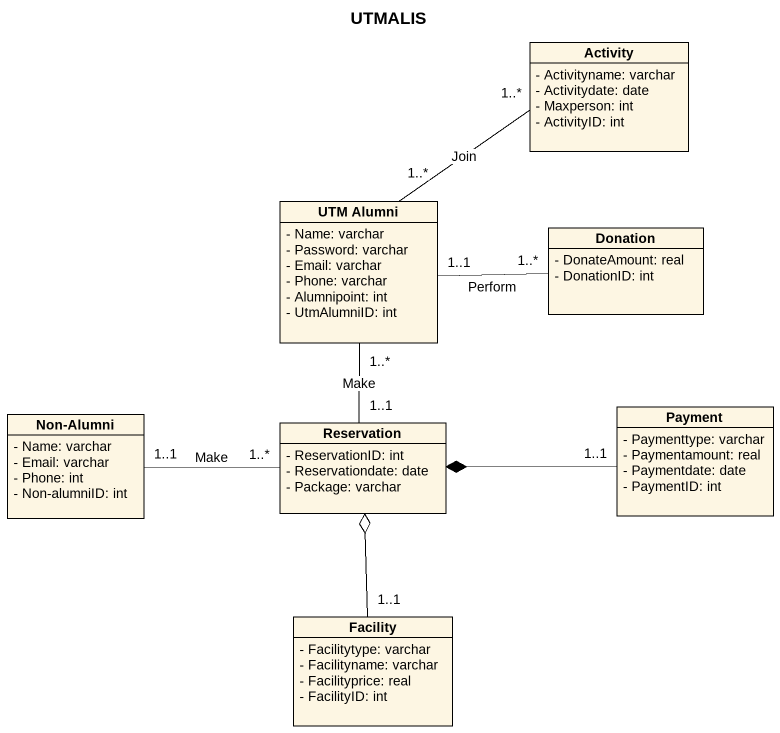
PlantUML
@startuml
title UTMALIS
hide circle
hide empty members
skinparam classAttributeIconSize 0
class Activity {
  - Activityname: varchar
  - Activitydate: date
  - Maxperson: int
  - ActivityID: int
}
class "UTM Alumni" as UTM_Alumni {
  - Name: varchar
  - Password: varchar
  - Email: varchar
  - Phone: varchar
  - Alumnipoint: int
  - UtmAlumniID: int
}
class Donation {
  - DonateAmount: real
  - DonationID: int
}
class "Non-Alumni" as Non_Alumni {
  - Name: varchar
  - Email: varchar
  - Phone: int
  - Non-alumniID: int
}
class Reservation {
  - ReservationID: int
  - Reservationdate: date
  - Package: varchar
}
class Payment {
  - Paymenttype: varchar
  - Paymentamount: real
  - Paymentdate: date
  - PaymentID: int
}
class Facility {
  - Facilitytype: varchar
  - Facilityname: varchar
  - Facilityprice: real
  - FacilityID: int
}
Activity "1..*" -- "1..*" UTM_Alumni : Join
Donation "1..*" -left- "1..1" UTM_Alumni : Perform
Non_Alumni "1..1" -right- "1..*" Reservation : Make
Reservation "1..1" -up- "1..*" UTM_Alumni : Make
Payment "1..1" -left-* Reservation
Facility "1..1" -up-o Reservation
@enduml
